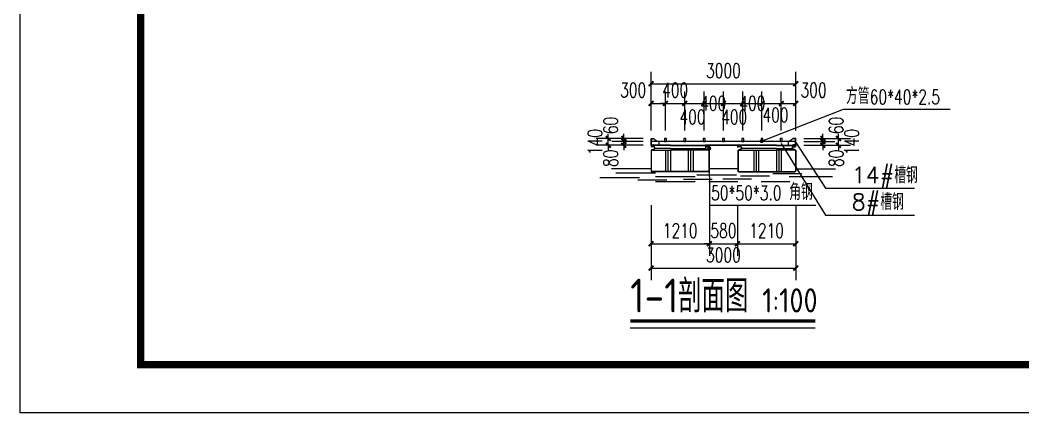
# Model space of a CAD drawing. Extents: x 396092 to 455492, y 17293 to 132793.
# Drawn here: x 396092 to 416883, y 90793 to 98927 of the extents above; entities that cross this region are included whole.
import ezdxf

# ---------------------------------------------------------------- set-up
doc = ezdxf.new("R2010")
doc.units = 0
doc.header["$LTSCALE"] = 1000
doc.header["$MEASUREMENT"] = 0
for name, color, linetype in [('DIM_LEAD', 3, 'Continuous'), ('DIM_SYMB', 3, 'Continuous'), ('DL', 8, 'Continuous'), ('PUB_DIM', 3, 'Continuous'), ('PUB_TEXT', 7, 'Continuous'), ('W-FLOAT_BOWL浮筒', 253, 'Continuous'), ('W-STEEL_FRAME钢架', 3, 'Continuous'), ('W-STEEL_KEEL钢龙骨', 5, 'Continuous')]:
    doc.layers.add(name, color=color, linetype=linetype)
doc.styles.add('_TCH_DIM', font='SIMPLEX', dxfattribs={"bigfont": 'GBCBIG'})
doc.styles.add('_TCH_DIM_T3', font='SIMPLEX', dxfattribs={"width": 0.705882, "bigfont": 'GBCBIG'})
doc.styles.get("Standard").update_dxf_attribs({"font": 'gbenor.shx', "bigfont": 'gbcbig.shx'})
doc.dimstyles.new('_TCH_ARCH&&100', dxfattribs={"dimtxt": 297.5, "dimasz": 100, "dimexe": 250, "dimexo": 300, "dimgap": 126.25, "dimtad": 1, "dimdec": 0, "dimzin": 0, "dimdsep": 46, "dimtxsty": '_TCH_DIM_T3', "dimblk": 'ARCHTICK', "dimcen": 0.09, "dimclrt": 7, "dimazin": 2, "dimtfac": 1, "dimtdec": 0, "dimtix": 1, "dimtmove": 2, "dimatfit": 3, "dimfxl": 100, "dimtolj": 1, "dimtzin": 0, "dimarcsym": 0})

# ---------------------------------------------------------------- blocks, each defined once
blk = doc.blocks.new('A$Ce900529c')
blk.add_lwpolyline([(955.47, -628.99), (1549.47, -628.99), (1549.47, -1048.99), (955.47, -1048.99)], close=True)
at = {"const_width": 1.5}
blk.add_lwpolyline([(1539.47, -638.99), (980.47, -638.99), (980.47, -1038.99), (1539.47, -1038.99)], close=True, dxfattribs=at)
blk = doc.blocks.new('A$C79CC0CC0')
at = {"layer": 'W-STEEL_FRAME钢架', "color": 30, "true_color": 0xf26722}
for p, q in [((0, 0), (0, -50)), ((0, 0), (50, 0)), ((50, -3), (50, 0)), ((0, -50), (3, -50)), ((5, -11), (5, -48)), ((10, -5), (48, -5))]:
    blk.add_line(p, q, dxfattribs=at)
for centre, radius, start, end in [((3, -48), 1.67, 270, 0), ((10, -11), 5.5, 90, 180), ((48, -3), 1.67, 270, 0)]:
    blk.add_arc(centre, radius, start, end, dxfattribs=at)
blk = doc.blocks.new('*U26')
at = {"layer": 'W-STEEL_KEEL钢龙骨'}
blk.add_lwpolyline([(-20, -30), (20, -30), (20, 30), (-20, 30)], close=True, dxfattribs=at)
blk = doc.blocks.new('*U27')
at = {"color": 0, "linetype": 'ByBlock', "lineweight": -2, "transparency": 16777216}
for p in [(0, 0), (400, 0), (800, 0), (1200, 0), (1600, 0), (2000, 0), (2400, 0)]:
    blk.add_blockref('*U26', p, dxfattribs=at)
blk = doc.blocks.new('$matou$00000124')
for p, q in [((-200, 275, 0), (-600, 275, 0)), ((-600, 275, 0), (-600, 260, 0)), ((-200, 271, 0), (-586, 271, 0)), ((-538, 249, 0), (-586, 249, 0)), ((-538, 245, 0), (-585, 245, 0)), ((-530, 237, 0), (-530, 208, 0)), ((-526, 237, 0), (-526, 208, 0)), ((-200, 275, 0), (600, 275, 0)), ((-200, 271, 0), (586, 271, 0)), ((526, 237, 0), (526, 208, 0)), ((530, 237, 0), (530, 208, 0)), ((538, 249, 0), (586, 249, 0)), ((538, 245, 0), (585, 245, 0)), ((600, 275, 0), (600, 260, 0)), ((-600, 164, 0), (-600, -256, 0)), ((-596, 165, 0), (-596, -256, 0)), ((-591, 176, 0), (-200, 176, 0)), ((-587, 183, 0), (-535, 201, 0)), ((-586, 179, 0), (-534, 197, 0)), ((-200, 205, 0), (-526, 205, 0)), ((-300, 176, 0), (-300, -271, 0)), ((-250, 176, 0), (-250, -271, 0)), ((-250, 176, 0), (-250, -271, 0)), ((-200, 205, 0), (526, 205, 0)), ((-200, 176, 0), (-200, -271, 0)), ((591, 176, 0), (-200, 176, 0)), ((171, 176, 0), (171, -271, 0)), ((221, 176, 0), (221, -271, 0)), ((221, 176, 0), (221, -271, 0)), ((271, 176, 0), (271, -271, 0)), ((586, 179, 0), (534, 197, 0)), ((587, 183, 0), (535, 201, 0)), ((596, 165, 0), (596, -256, 0)), ((600, 164, 0), (600, -256, 0)), ((581, -271, 0), (-581, -271, 0)), ((581, -275, 0), (-581, -275, 0))]:
    blk.add_line(p, q)
at = {"elevation": 0}
for points in [[(-600, 275), (-530, 275)], [(-600, 275), (-530, 275)], [(600, 275), (530, 275)], [(600, 275), (530, 275)]]:
    blk.add_lwpolyline(points, dxfattribs=at)
for centre, radius, start, end in [((-585, 260, 0), 15, 180, 270), ((-586, 260, 0), 11, 90, 270), ((-538, 237, 0), 12, 0, 90), ((-538, 237, 0), 8, 0, 90), ((-538, 208, 0), 8, 289.1798, 0), ((-538, 208, 0), 12, 289.1798, 0), ((538, 237, 0), 12, 90, 180), ((538, 208, 0), 12, 180, 250.8202), ((538, 237, 0), 8, 90, 180), ((538, 208, 0), 8, 180, 250.8202), ((585, 260, 0), 15, 270, 0), ((586, 260, 0), 11, 270, 90), ((-580, 164, 0), 20, 109.1798, 180), ((-581, 165, 0), 15, 109.1798, 180), ((581, 165, 0), 15, 0, 70.8202), ((580, 164, 0), 20, 0, 70.8202), ((-581, -256, 0), 19, 180, 270), ((-581, -256, 0), 15, 180, 270), ((581, -256, 0), 19, 270, 0), ((581, -256, 0), 15, 270, 0)]:
    blk.add_arc(centre, radius, start, end)
blk = doc.blocks.new('$槽钢$00000006')
for p, q in [((-29, 70, 0), (29, 70, 0)), ((-29, -70, 0), (-29, 70, 0)), ((-23, -49, 0), (-23, 50, 0)), ((-14, 59, 0), (24, 63, 0)), ((29, 70, 0), (29, 67, 0)), ((-29, -70, 0), (29, -70, 0)), ((-14, -59, 0), (24, -63, 0)), ((29, -70, 0), (29, -67, 0))]:
    blk.add_line(p, q)
for centre, radius, start, end in [((-14, 49, 0), 9.5, 95.7106, 180), ((24, 67, 0), 4.75, 270, 0), ((-14, -49, 0), 9.5, 180, 264.2894), ((24, -67, 0), 4.75, 0, 90)]:
    blk.add_arc(centre, radius, start, end)
blk = doc.blocks.new('_ArchTick')
at = {"color": 0, "linetype": 'ByBlock', "const_width": 0.4}
blk.add_lwpolyline([(-0.5, -0.5), (0.5, 0.5)], dxfattribs=at)
blk = doc.blocks.new('*D245')
at = {"layer": 'Defpoints', "color": 0, "transparency": 16777216}
for p in [(412363, 96475), (413060, 96475), (412363, 96335)]:
    blk.add_point(p, dxfattribs=at)
at = {"layer": 'PUB_DIM', "color": 0, "lineweight": -2, "transparency": 16777216}
for p, q in [((412663, 96475), (413310, 96475)), ((413060, 96475), (413060, 96575)), ((413060, 96335), (413060, 96475)), ((412663, 96335), (413310, 96335)), ((413060, 96335), (413060, 96235))]:
    blk.add_line(p, q, dxfattribs=at)
at = {"layer": 'PUB_DIM', "color": 0, "lineweight": -2, "transparency": 16777216, "xscale": 100, "yscale": 100, "zscale": 100}
for p, rotation in [((413060, 96475), 270), ((413060, 96335), 90)]:
    blk.add_blockref('_ArchTick', p, dxfattribs=dict(at, rotation=rotation))
at = {"layer": 'PUB_DIM', "color": 7, "transparency": 16777216, "insert": (413335, 96403), "char_height": 297.5, "attachment_point": 5, "rotation": 90, "style": '_TCH_DIM_T3'}
blk.add_mtext('\\A1;140', dxfattribs=at)
blk = doc.blocks.new('*D481')
at = {"layer": 'Defpoints', "color": 0, "transparency": 16777216}
for p in [(412040, 96475), (412736, 96475), (412040, 96415)]:
    blk.add_point(p, dxfattribs=at)
at = {"layer": 'PUB_DIM', "color": 0, "lineweight": -2, "transparency": 16777216}
for p, q in [((412340, 96475), (412986, 96475)), ((412736, 96475), (412736, 96575)), ((412736, 96415), (412736, 96475)), ((412340, 96415), (412986, 96415)), ((412736, 96415), (412736, 96315))]:
    blk.add_line(p, q, dxfattribs=at)
at = {"layer": 'PUB_DIM', "color": 0, "lineweight": -2, "transparency": 16777216, "xscale": 100, "yscale": 100, "zscale": 100}
for p, rotation in [((412736, 96475), 270), ((412736, 96415), 90)]:
    blk.add_blockref('_ArchTick', p, dxfattribs=dict(at, rotation=rotation))
at = {"layer": 'PUB_DIM', "color": 7, "transparency": 16777216, "insert": (413011, 96745), "char_height": 297.5, "attachment_point": 5, "rotation": 90, "style": '_TCH_DIM_T3'}
blk.add_mtext('\\A1;60', dxfattribs=at)
blk = doc.blocks.new('*D247')
at = {"layer": 'Defpoints', "color": 0, "transparency": 16777216}
for p in [(412040, 96415), (412040, 96335), (412736, 96415)]:
    blk.add_point(p, dxfattribs=at)
at = {"layer": 'PUB_DIM', "color": 0, "lineweight": -2, "transparency": 16777216}
for p, q in [((412736, 96415), (412736, 96515)), ((412340, 96415), (412986, 96415)), ((412340, 96335), (412986, 96335)), ((412736, 96335), (412736, 96415)), ((412736, 96335), (412736, 96235))]:
    blk.add_line(p, q, dxfattribs=at)
at = {"layer": 'PUB_DIM', "color": 0, "lineweight": -2, "transparency": 16777216, "xscale": 100, "yscale": 100, "zscale": 100}
for p, rotation in [((412736, 96415), 270), ((412736, 96335), 90)]:
    blk.add_blockref('_ArchTick', p, dxfattribs=dict(at, rotation=rotation))
at = {"layer": 'PUB_DIM', "color": 7, "transparency": 16777216, "insert": (413011, 96065), "char_height": 297.5, "attachment_point": 5, "rotation": 90, "style": '_TCH_DIM_T3'}
blk.add_mtext('\\A1;80', dxfattribs=at)
blk = doc.blocks.new('*D248')
at = {"layer": 'Defpoints', "color": 0, "transparency": 16777216}
for p in [(408287, 96475), (408984, 96475), (408984, 96335)]:
    blk.add_point(p, dxfattribs=at)
at = {"layer": 'PUB_DIM', "color": 0, "lineweight": -2, "transparency": 16777216}
for p, q in [((408684, 96475), (408037, 96475)), ((408287, 96475), (408287, 96575)), ((408287, 96335), (408287, 96475)), ((408684, 96335), (408037, 96335)), ((408287, 96335), (408287, 96235))]:
    blk.add_line(p, q, dxfattribs=at)
at = {"layer": 'PUB_DIM', "color": 0, "lineweight": -2, "transparency": 16777216, "xscale": 100, "yscale": 100, "zscale": 100}
for p, rotation in [((408287, 96475), 270), ((408287, 96335), 90)]:
    blk.add_blockref('_ArchTick', p, dxfattribs=dict(at, rotation=rotation))
at = {"layer": 'PUB_DIM', "color": 7, "transparency": 16777216, "insert": (408012, 96403), "char_height": 297.5, "attachment_point": 5, "rotation": 90, "style": '_TCH_DIM_T3'}
blk.add_mtext('\\A1;140', dxfattribs=at)
blk = doc.blocks.new('*D249')
at = {"layer": 'Defpoints', "color": 0, "transparency": 16777216}
for p in [(408610, 96475), (409307, 96475), (409307, 96415)]:
    blk.add_point(p, dxfattribs=at)
at = {"layer": 'PUB_DIM', "color": 0, "lineweight": -2, "transparency": 16777216}
for p, q in [((409007, 96475), (408360, 96475)), ((408610, 96475), (408610, 96575)), ((408610, 96415), (408610, 96475)), ((409007, 96415), (408360, 96415)), ((408610, 96415), (408610, 96315))]:
    blk.add_line(p, q, dxfattribs=at)
at = {"layer": 'PUB_DIM', "color": 0, "lineweight": -2, "transparency": 16777216, "xscale": 100, "yscale": 100, "zscale": 100}
for p, rotation in [((408610, 96475), 270), ((408610, 96415), 90)]:
    blk.add_blockref('_ArchTick', p, dxfattribs=dict(at, rotation=rotation))
at = {"layer": 'PUB_DIM', "color": 7, "transparency": 16777216, "insert": (408335, 96745), "char_height": 297.5, "attachment_point": 5, "rotation": 90, "style": '_TCH_DIM_T3'}
blk.add_mtext('\\A1;60', dxfattribs=at)
blk = doc.blocks.new('*D250')
at = {"layer": 'Defpoints', "color": 0, "transparency": 16777216}
for p in [(408610, 96415), (409307, 96415), (409307, 96335)]:
    blk.add_point(p, dxfattribs=at)
at = {"layer": 'PUB_DIM', "color": 0, "lineweight": -2, "transparency": 16777216}
for p, q in [((408610, 96415), (408610, 96515)), ((409007, 96415), (408360, 96415)), ((409007, 96335), (408360, 96335)), ((408610, 96335), (408610, 96415)), ((408610, 96335), (408610, 96235))]:
    blk.add_line(p, q, dxfattribs=at)
at = {"layer": 'PUB_DIM', "color": 0, "lineweight": -2, "transparency": 16777216, "xscale": 100, "yscale": 100, "zscale": 100}
for p, rotation in [((408610, 96415), 270), ((408610, 96335), 90)]:
    blk.add_blockref('_ArchTick', p, dxfattribs=dict(at, rotation=rotation))
at = {"layer": 'PUB_DIM', "color": 7, "transparency": 16777216, "insert": (408335, 96065), "char_height": 297.5, "attachment_point": 5, "rotation": 90, "style": '_TCH_DIM_T3'}
blk.add_mtext('\\A1;80', dxfattribs=at)
blk = doc.blocks.new('*D251')
at = {"layer": 'Defpoints', "color": 0, "transparency": 16777216}
for p in [(409173, 94985), (412173, 94985), (412173, 93790)]:
    blk.add_point(p, dxfattribs=at)
at = {"layer": 'PUB_DIM', "color": 0, "lineweight": -2, "transparency": 16777216}
for p, q in [((409173, 94685), (409173, 93540)), ((412173, 94685), (412173, 93540)), ((409173, 93790), (412173, 93790))]:
    blk.add_line(p, q, dxfattribs=at)
at = {"layer": 'PUB_DIM', "color": 0, "lineweight": -2, "transparency": 16777216, "xscale": 100, "yscale": 100, "zscale": 100, "rotation": 180}
blk.add_blockref('_ArchTick', (409173, 93790), dxfattribs=at)
at = {"layer": 'PUB_DIM', "color": 0, "lineweight": -2, "transparency": 16777216, "xscale": 100, "yscale": 100, "zscale": 100}
blk.add_blockref('_ArchTick', (412173, 93790), dxfattribs=at)
at = {"layer": 'PUB_DIM', "color": 7, "transparency": 16777216, "insert": (410673, 94065), "char_height": 297.5, "attachment_point": 5, "style": '_TCH_DIM_T3'}
blk.add_mtext('\\A1;3000', dxfattribs=at)
blk = doc.blocks.new('*D252')
at = {"layer": 'Defpoints', "color": 0, "transparency": 16777216}
for p in [(409173, 95396), (410383, 95396), (410383, 94294)]:
    blk.add_point(p, dxfattribs=at)
at = {"layer": 'PUB_DIM', "color": 0, "lineweight": -2, "transparency": 16777216}
for p, q in [((409173, 95096), (409173, 94044)), ((410383, 95096), (410383, 94044)), ((409173, 94294), (410383, 94294))]:
    blk.add_line(p, q, dxfattribs=at)
at = {"layer": 'PUB_DIM', "color": 0, "lineweight": -2, "transparency": 16777216, "xscale": 100, "yscale": 100, "zscale": 100, "rotation": 180}
blk.add_blockref('_ArchTick', (409173, 94294), dxfattribs=at)
at = {"layer": 'PUB_DIM', "color": 0, "lineweight": -2, "transparency": 16777216, "xscale": 100, "yscale": 100, "zscale": 100}
blk.add_blockref('_ArchTick', (410383, 94294), dxfattribs=at)
at = {"layer": 'PUB_DIM', "color": 7, "transparency": 16777216, "insert": (409778, 94569), "char_height": 297.5, "attachment_point": 5, "style": '_TCH_DIM_T3'}
blk.add_mtext('\\A1;1210', dxfattribs=at)
blk = doc.blocks.new('*D253')
at = {"layer": 'Defpoints', "color": 0, "transparency": 16777216}
for p in [(410383, 95396), (410963, 95396), (410963, 94294)]:
    blk.add_point(p, dxfattribs=at)
at = {"layer": 'PUB_DIM', "color": 0, "lineweight": -2, "transparency": 16777216}
for p, q in [((410383, 95096), (410383, 94044)), ((410963, 95096), (410963, 94044)), ((410383, 94294), (410283, 94294)), ((410383, 94294), (410963, 94294)), ((410963, 94294), (411063, 94294))]:
    blk.add_line(p, q, dxfattribs=at)
at = {"layer": 'PUB_DIM', "color": 0, "lineweight": -2, "transparency": 16777216, "xscale": 100, "yscale": 100, "zscale": 100}
blk.add_blockref('_ArchTick', (410383, 94294), dxfattribs=at)
at = {"layer": 'PUB_DIM', "color": 0, "lineweight": -2, "transparency": 16777216, "xscale": 100, "yscale": 100, "zscale": 100, "rotation": 180}
blk.add_blockref('_ArchTick', (410963, 94294), dxfattribs=at)
at = {"layer": 'PUB_DIM', "color": 7, "transparency": 16777216, "insert": (410673, 94569), "char_height": 297.5, "attachment_point": 5, "style": '_TCH_DIM_T3'}
blk.add_mtext('\\A1;580', dxfattribs=at)
blk = doc.blocks.new('*D254')
at = {"layer": 'Defpoints', "color": 0, "transparency": 16777216}
for p in [(410963, 95396), (412173, 95396), (412173, 94294)]:
    blk.add_point(p, dxfattribs=at)
at = {"layer": 'PUB_DIM', "color": 0, "lineweight": -2, "transparency": 16777216}
for p, q in [((410963, 95096), (410963, 94044)), ((412173, 95096), (412173, 94044)), ((410963, 94294), (412173, 94294))]:
    blk.add_line(p, q, dxfattribs=at)
at = {"layer": 'PUB_DIM', "color": 0, "lineweight": -2, "transparency": 16777216, "xscale": 100, "yscale": 100, "zscale": 100, "rotation": 180}
blk.add_blockref('_ArchTick', (410963, 94294), dxfattribs=at)
at = {"layer": 'PUB_DIM', "color": 0, "lineweight": -2, "transparency": 16777216, "xscale": 100, "yscale": 100, "zscale": 100}
blk.add_blockref('_ArchTick', (412173, 94294), dxfattribs=at)
at = {"layer": 'PUB_DIM', "color": 7, "transparency": 16777216, "insert": (411568, 94569), "char_height": 297.5, "attachment_point": 5, "style": '_TCH_DIM_T3'}
blk.add_mtext('\\A1;1210', dxfattribs=at)
blk = doc.blocks.new('*D490')
at = {"layer": 'Defpoints', "color": 0, "transparency": 16777216}
for p in [(412173, 97607), (409173, 96746), (412173, 96746)]:
    blk.add_point(p, dxfattribs=at)
at = {"layer": 'PUB_DIM', "color": 0, "lineweight": -2, "transparency": 16777216}
for p, q in [((409173, 97046), (409173, 97857)), ((412173, 97046), (412173, 97857)), ((409173, 97607), (412173, 97607))]:
    blk.add_line(p, q, dxfattribs=at)
at = {"layer": 'PUB_DIM', "color": 0, "lineweight": -2, "transparency": 16777216, "xscale": 100, "yscale": 100, "zscale": 100, "rotation": 180}
blk.add_blockref('_ArchTick', (409173, 97607), dxfattribs=at)
at = {"layer": 'PUB_DIM', "color": 0, "lineweight": -2, "transparency": 16777216, "xscale": 100, "yscale": 100, "zscale": 100}
blk.add_blockref('_ArchTick', (412173, 97607), dxfattribs=at)
at = {"layer": 'PUB_DIM', "color": 7, "transparency": 16777216, "insert": (410673, 97882), "char_height": 297.5, "attachment_point": 5, "style": '_TCH_DIM_T3'}
blk.add_mtext('\\A1;3000', dxfattribs=at)
blk = doc.blocks.new('*D489')
at = {"layer": 'Defpoints', "color": 0, "transparency": 16777216}
for p in [(409473, 97201), (409173, 96340), (409473, 96340)]:
    blk.add_point(p, dxfattribs=at)
at = {"layer": 'PUB_DIM', "color": 0, "lineweight": -2, "transparency": 16777216}
for p, q in [((409173, 96640), (409173, 97451)), ((409473, 96640), (409473, 97451)), ((409173, 97201), (409473, 97201))]:
    blk.add_line(p, q, dxfattribs=at)
at = {"layer": 'PUB_DIM', "color": 0, "lineweight": -2, "transparency": 16777216, "xscale": 100, "yscale": 100, "zscale": 100, "rotation": 180}
blk.add_blockref('_ArchTick', (409173, 97201), dxfattribs=at)
at = {"layer": 'PUB_DIM', "color": 0, "lineweight": -2, "transparency": 16777216, "xscale": 100, "yscale": 100, "zscale": 100}
blk.add_blockref('_ArchTick', (409473, 97201), dxfattribs=at)
at = {"layer": 'PUB_DIM', "color": 7, "transparency": 16777216, "insert": (408803, 97476), "char_height": 297.5, "attachment_point": 5, "style": '_TCH_DIM_T3'}
blk.add_mtext('\\A1;300', dxfattribs=at)
blk = doc.blocks.new('*D488')
at = {"layer": 'Defpoints', "color": 0, "transparency": 16777216}
for p in [(409873, 97201), (409473, 96340), (409873, 96340)]:
    blk.add_point(p, dxfattribs=at)
at = {"layer": 'PUB_DIM', "color": 0, "lineweight": -2, "transparency": 16777216}
for p, q in [((409473, 96640), (409473, 97451)), ((409873, 96640), (409873, 97451)), ((409473, 97201), (409373, 97201)), ((409473, 97201), (409873, 97201)), ((409873, 97201), (409973, 97201))]:
    blk.add_line(p, q, dxfattribs=at)
at = {"layer": 'PUB_DIM', "color": 0, "lineweight": -2, "transparency": 16777216, "xscale": 100, "yscale": 100, "zscale": 100}
blk.add_blockref('_ArchTick', (409473, 97201), dxfattribs=at)
at = {"layer": 'PUB_DIM', "color": 0, "lineweight": -2, "transparency": 16777216, "xscale": 100, "yscale": 100, "zscale": 100, "rotation": 180}
blk.add_blockref('_ArchTick', (409873, 97201), dxfattribs=at)
at = {"layer": 'PUB_DIM', "color": 7, "transparency": 16777216, "insert": (409673, 97476), "char_height": 297.5, "attachment_point": 5, "style": '_TCH_DIM_T3'}
blk.add_mtext('\\A1;400', dxfattribs=at)
blk = doc.blocks.new('*D487')
at = {"layer": 'Defpoints', "color": 0, "transparency": 16777216}
for p in [(410273, 97201), (409873, 96340), (410273, 96340)]:
    blk.add_point(p, dxfattribs=at)
at = {"layer": 'PUB_DIM', "color": 0, "lineweight": -2, "transparency": 16777216}
for p, q in [((409873, 96640), (409873, 97451)), ((410273, 96640), (410273, 97451)), ((409873, 97201), (410273, 97201))]:
    blk.add_line(p, q, dxfattribs=at)
at = {"layer": 'PUB_DIM', "color": 0, "lineweight": -2, "transparency": 16777216, "xscale": 100, "yscale": 100, "zscale": 100, "rotation": 180}
blk.add_blockref('_ArchTick', (409873, 97201), dxfattribs=at)
at = {"layer": 'PUB_DIM', "color": 0, "lineweight": -2, "transparency": 16777216, "xscale": 100, "yscale": 100, "zscale": 100}
blk.add_blockref('_ArchTick', (410273, 97201), dxfattribs=at)
at = {"layer": 'PUB_DIM', "color": 7, "transparency": 16777216, "insert": (410033, 96923), "char_height": 297.5, "attachment_point": 5, "style": '_TCH_DIM_T3'}
blk.add_mtext('\\A1;400', dxfattribs=at)
blk = doc.blocks.new('*D486')
at = {"layer": 'Defpoints', "color": 0, "transparency": 16777216}
for p in [(410673, 97201), (410273, 96340), (410673, 96340)]:
    blk.add_point(p, dxfattribs=at)
at = {"layer": 'PUB_DIM', "color": 0, "lineweight": -2, "transparency": 16777216}
for p, q in [((410273, 96640), (410273, 97451)), ((410673, 96640), (410673, 97451)), ((410273, 97201), (410673, 97201))]:
    blk.add_line(p, q, dxfattribs=at)
at = {"layer": 'PUB_DIM', "color": 0, "lineweight": -2, "transparency": 16777216, "xscale": 100, "yscale": 100, "zscale": 100, "rotation": 180}
blk.add_blockref('_ArchTick', (410273, 97201), dxfattribs=at)
at = {"layer": 'PUB_DIM', "color": 0, "lineweight": -2, "transparency": 16777216, "xscale": 100, "yscale": 100, "zscale": 100}
blk.add_blockref('_ArchTick', (410673, 97201), dxfattribs=at)
at = {"layer": 'PUB_DIM', "color": 7, "transparency": 16777216, "insert": (410462, 97201), "char_height": 297.5, "attachment_point": 5, "style": '_TCH_DIM_T3'}
blk.add_mtext('\\A1;400', dxfattribs=at)
blk = doc.blocks.new('*D485')
at = {"layer": 'Defpoints', "color": 0, "transparency": 16777216}
for p in [(411073, 97201), (410673, 96340), (411073, 96340)]:
    blk.add_point(p, dxfattribs=at)
at = {"layer": 'PUB_DIM', "color": 0, "lineweight": -2, "transparency": 16777216}
for p, q in [((410673, 96640), (410673, 97451)), ((411073, 96640), (411073, 97451)), ((410673, 97201), (411073, 97201))]:
    blk.add_line(p, q, dxfattribs=at)
at = {"layer": 'PUB_DIM', "color": 0, "lineweight": -2, "transparency": 16777216, "xscale": 100, "yscale": 100, "zscale": 100, "rotation": 180}
blk.add_blockref('_ArchTick', (410673, 97201), dxfattribs=at)
at = {"layer": 'PUB_DIM', "color": 0, "lineweight": -2, "transparency": 16777216, "xscale": 100, "yscale": 100, "zscale": 100}
blk.add_blockref('_ArchTick', (411073, 97201), dxfattribs=at)
at = {"layer": 'PUB_DIM', "color": 7, "transparency": 16777216, "insert": (410898, 96919), "char_height": 297.5, "attachment_point": 5, "style": '_TCH_DIM_T3'}
blk.add_mtext('\\A1;400', dxfattribs=at)
blk = doc.blocks.new('*D484')
at = {"layer": 'Defpoints', "color": 0, "transparency": 16777216}
for p in [(411473, 97201), (411073, 96340), (411473, 96340)]:
    blk.add_point(p, dxfattribs=at)
at = {"layer": 'PUB_DIM', "color": 0, "lineweight": -2, "transparency": 16777216}
for p, q in [((411073, 96640), (411073, 97451)), ((411473, 96640), (411473, 97451)), ((411073, 97201), (411473, 97201))]:
    blk.add_line(p, q, dxfattribs=at)
at = {"layer": 'PUB_DIM', "color": 0, "lineweight": -2, "transparency": 16777216, "xscale": 100, "yscale": 100, "zscale": 100, "rotation": 180}
blk.add_blockref('_ArchTick', (411073, 97201), dxfattribs=at)
at = {"layer": 'PUB_DIM', "color": 0, "lineweight": -2, "transparency": 16777216, "xscale": 100, "yscale": 100, "zscale": 100}
blk.add_blockref('_ArchTick', (411473, 97201), dxfattribs=at)
at = {"layer": 'PUB_DIM', "color": 7, "transparency": 16777216, "insert": (411273, 97201), "char_height": 297.5, "attachment_point": 5, "style": '_TCH_DIM_T3'}
blk.add_mtext('\\A1;400', dxfattribs=at)
blk = doc.blocks.new('*D483')
at = {"layer": 'Defpoints', "color": 0, "transparency": 16777216}
for p in [(411873, 97201), (411473, 96340), (411873, 96340)]:
    blk.add_point(p, dxfattribs=at)
at = {"layer": 'PUB_DIM', "color": 0, "lineweight": -2, "transparency": 16777216}
for p, q in [((411473, 96640), (411473, 97451)), ((411873, 96640), (411873, 97451)), ((411473, 97201), (411873, 97201))]:
    blk.add_line(p, q, dxfattribs=at)
at = {"layer": 'PUB_DIM', "color": 0, "lineweight": -2, "transparency": 16777216, "xscale": 100, "yscale": 100, "zscale": 100, "rotation": 180}
blk.add_blockref('_ArchTick', (411473, 97201), dxfattribs=at)
at = {"layer": 'PUB_DIM', "color": 0, "lineweight": -2, "transparency": 16777216, "xscale": 100, "yscale": 100, "zscale": 100}
blk.add_blockref('_ArchTick', (411873, 97201), dxfattribs=at)
at = {"layer": 'PUB_DIM', "color": 7, "transparency": 16777216, "insert": (411754, 96964), "char_height": 297.5, "attachment_point": 5, "style": '_TCH_DIM_T3'}
blk.add_mtext('\\A1;400', dxfattribs=at)
blk = doc.blocks.new('*D482')
at = {"layer": 'Defpoints', "color": 0, "transparency": 16777216}
for p in [(412173, 97201), (411873, 96340), (412173, 96340)]:
    blk.add_point(p, dxfattribs=at)
at = {"layer": 'PUB_DIM', "color": 0, "lineweight": -2, "transparency": 16777216}
for p, q in [((411873, 96640), (411873, 97451)), ((412173, 96640), (412173, 97451)), ((411873, 97201), (412173, 97201))]:
    blk.add_line(p, q, dxfattribs=at)
at = {"layer": 'PUB_DIM', "color": 0, "lineweight": -2, "transparency": 16777216, "xscale": 100, "yscale": 100, "zscale": 100, "rotation": 180}
blk.add_blockref('_ArchTick', (411873, 97201), dxfattribs=at)
at = {"layer": 'PUB_DIM', "color": 0, "lineweight": -2, "transparency": 16777216, "xscale": 100, "yscale": 100, "zscale": 100}
blk.add_blockref('_ArchTick', (412173, 97201), dxfattribs=at)
at = {"layer": 'PUB_DIM', "color": 7, "transparency": 16777216, "insert": (412543, 97476), "char_height": 297.5, "attachment_point": 5, "style": '_TCH_DIM_T3'}
blk.add_mtext('\\A1;300', dxfattribs=at)

msp = doc.modelspace()

# ---------------------------------------------------------------- linework, layer by layer
msp.add_line((409173.4, 96385.4, 0), (409173.4, 96425.4, 0))
at = {"elevation": 0}
for points in [[(409181.9, 96453.6, -0.3853136), (409190.9, 96463.5), (409233.9, 96467.8), (409239.6, 96467.8, 0.1870033), (409331.9, 96415.4), (409331.9, 96335.4), (409181.9, 96335.4)], [(412164.9, 96453.6, 0.3853136), (412155.9, 96463.5), (412112.9, 96467.8), (412107.2, 96467.8, -0.1870033), (412014.9, 96415.4), (412014.9, 96335.4), (412164.9, 96335.4)]]:
    msp.add_lwpolyline(points, format="xyb", close=True, dxfattribs=at)
at = {"layer": 'DIM_LEAD'}
for p, q in [((411466.1, 96420.4), (413164.9, 97083.1)), ((413164.9, 97083.1), (415371.3, 97083.1)), ((410381.5, 96268.7), (410383.4, 95096)), ((411873.4, 96373.1, 0), (412791, 94889.2)), ((412173.4, 96392.4), (412791, 95444.2)), ((412791, 95444.2), (414637.2, 95444.2)), ((410383.4, 95096), (412586.5, 95096)), ((412791, 94889.2), (414637.2, 94889.2))]:
    msp.add_line(p, q, dxfattribs=at)
at = {"layer": 'DIM_LEAD', "const_width": 40}
for points in [[(410381.5, 96288.7, 1), (410381.6, 96248.7, 1)], [(411452.2, 96434.8, 1), (411479.9, 96405.9, 1)]]:
    msp.add_lwpolyline(points, format="xyb", close=True, dxfattribs=at)
at = {"layer": 'DIM_SYMB', "const_width": 70}
msp.add_lwpolyline([(408740.6, 92696), (412578.1, 92696)], dxfattribs=at)
at = {"layer": 'DIM_SYMB'}
msp.add_lwpolyline([(408740.6, 92556), (412578.1, 92556)], dxfattribs=at)
at = {"layer": 'DL', "color": 5}
for points in [[(409173.4, 95846.4), (408350.8, 95846.4)], [(410973.4, 95846.4), (410373.4, 95846.4)], [(412173.4, 95846.4), (412996, 95846.4)], [(408932.1, 95657.9), (408109.5, 95657.9)], [(409265.5, 95754.4), (408442.9, 95754.4)], [(410085.9, 95684.2), (409263.3, 95684.2)], [(410945.7, 95714.9), (410123.1, 95714.9)], [(411627, 95695), (411027, 95695)], [(412299.3, 95745.8), (411699.3, 95745.8)], [(412635.4, 95683.8), (412035.4, 95683.8)], [(412935.4, 95683.8), (412335.4, 95683.8)], [(409501.5, 95614.7), (408901.5, 95614.7)], [(410085.9, 95574.6), (409263.3, 95574.6)], [(410443.2, 95624.7), (409843.2, 95624.7)], [(410973.4, 95581), (410373.4, 95581)], [(411258.6, 95633.1), (410658.6, 95633.1)], [(412052.9, 95577.2), (411452.9, 95577.2)]]:
    msp.add_lwpolyline(points, dxfattribs=at)
at = {"layer": 'W-FLOAT_BOWL浮筒'}
msp.add_line((411773.4, 96335.4, 0), (410373.4, 96335.4, 0), dxfattribs=at)
at = {"layer": 'W-STEEL_FRAME钢架', "elevation": 0}
msp.add_lwpolyline([(409173.4, 96335.4), (412173.4, 96335.4), (412173.4, 96415.4), (409173.4, 96415.4)], close=True, dxfattribs=at)

# ---------------------------------------------------------------- block references
at = {"xscale": 100, "yscale": 100, "zscale": 100}
msp.add_blockref('A$Ce900529c', (300545.2, 195692.1), dxfattribs=at)
msp.add_blockref('*U27', (409473.4, 96445.4, 0))
at = {"layer": 'W-FLOAT_BOWL浮筒'}
msp.add_blockref('$matou$00000124', (409773.4, 96060.4, 0), dxfattribs=at)
at = {"layer": 'W-FLOAT_BOWL浮筒', "yscale": -1, "rotation": 180}
msp.add_blockref('$matou$00000124', (411573.4, 96060.4, 0), dxfattribs=at)
at = {"layer": 'W-STEEL_FRAME钢架'}
msp.add_blockref('$槽钢$00000006', (409202.4, 96405.4, 0), dxfattribs=at)
at = {"layer": 'W-STEEL_FRAME钢架', "yscale": -1, "rotation": 180}
msp.add_blockref('$槽钢$00000006', (412144.4, 96405.4, 0), dxfattribs=at)
at = {"layer": 'W-STEEL_FRAME钢架', "color": 30, "true_color": 0xf26722, "xscale": -1}
msp.add_blockref('A$C79CC0CC0', (410383.4, 96335.4, 0), dxfattribs=at)
at = {"layer": 'W-STEEL_FRAME钢架', "color": 30, "true_color": 0xf26722}
msp.add_blockref('A$C79CC0CC0', (410963.4, 96335.4, 0), dxfattribs=at)

# ---------------------------------------------------------------- texts
at = {"layer": 'PUB_TEXT', "style": '_TCH_DIM'}
for s, p in [('方管', (413214.8, 97188.1)), ('14#槽钢', (413333.3, 95549.2)), ('角钢', (412038.4, 95201)), ('8#槽钢', (413333.3, 94994.2))]:
    msp.add_text(s, height=337.59, dxfattribs=at).set_placement(p)
at = {"layer": 'PUB_TEXT', "style": '_TCH_DIM', "width": 0.705882}
for s, p in [('60*40*2.5', (413706.3, 97188.1)), ('50*50*3.0', (410418.4, 95201))]:
    msp.add_text(s, height=297.5, dxfattribs=at).set_placement(p)
at = {"layer": 'PUB_TEXT'}
for s, height, p in [('1-1', 700, (408740.6, 92873.2)), ('剖面图', 675.18, (409732.3, 92873.2)), ('1:100', 500, (411477.8, 92873.2))]:
    msp.add_text(s, height=height, dxfattribs=at).set_placement(p)

# ---------------------------------------------------------------- dimensions: what is measured, and where the dimension line sits
at = {"layer": 'PUB_DIM'}
for p1, p2, distance, picture, middle in [((409173.4, 96746), (412173.4, 96746), 861, '*D490', (410673.4, 97881.9)), ((409473.4, 96340.5), (409873.4, 96340.5), 861, '*D488', (409673.4, 97476.5)), ((409173.4, 95396), (410383.4, 95396), -1102, '*D252', (409778.4, 94569)), ((410383.4, 95396), (410963.4, 95396), -1102, '*D253', (410673.4, 94569)), ((410963.4, 95396), (412173.4, 95396), -1102, '*D254', (411568.4, 94569)), ((409173.4, 94984.9), (412173.4, 94984.9), -1195.1, '*D251', (410673.4, 94064.8))]:
    dim = msp.add_aligned_dim(p1=p1, p2=p2, distance=distance, dimstyle='_TCH_ARCH&&100', dxfattribs=at)
    dim.commit()
    dim.dimension.update_dxf_attribs({"geometry": picture, "text_midpoint": middle})
for base, p1, p2, angle, picture, middle, dimtype in [((409473.4, 97201.5), (409173.4, 96340.5), (409473.4, 96340.5), 0, '*D489', (408803.4, 97476.5), 161), ((412173.4, 97201.5), (411873.4, 96340.5), (412173.4, 96340.5), 0, '*D482', (412543.4, 97476.5), 161), ((410273.4, 97201.5), (409873.4, 96340.5), (410273.4, 96340.5), 0, '*D487', (410033.2, 96922.5), 161), ((410673.4, 97201.5), (410273.4, 96340.5), (410673.4, 96340.5), 0, '*D486', (410461.5, 97201.5), 161), ((411073.4, 97201.5), (410673.4, 96340.5), (411073.4, 96340.5), 0, '*D485', (410898.1, 96919), 161), ((411473.4, 97201.5), (411073.4, 96340.5), (411473.4, 96340.5), 0, '*D484', (411273.4, 97201.5), 161), ((411873.4, 97201.5), (411473.4, 96340.5), (411873.4, 96340.5), 0, '*D483', (411754.2, 96964.2), 161), ((408610.3, 96475.4), (409307.2, 96415.4), (409307.2, 96475.4), 90, '*D249', (408335.3, 96745.4), 129), ((412736.5, 96475.4), (412039.6, 96415.4), (412039.6, 96475.4), 90, '*D481', (413011.5, 96745.4), 161), ((408286.9, 96475.4), (408983.8, 96335.4), (408983.8, 96475.4), 90, '*D248', (408011.9, 96403.1), 129), ((413059.9, 96475.4), (412363, 96335.4), (412363, 96475.4), 90, '*D245', (413334.9, 96403.1), 129), ((408610.3, 96415.4), (409307.2, 96335.4), (409307.2, 96415.4), 90, '*D250', (408335.3, 96065.4), 129), ((412736.5, 96415.4), (412039.6, 96335.4), (412039.6, 96415.4), 90, '*D247', (413011.5, 96065.4), 129)]:
    dim = msp.add_linear_dim(base=base, p1=p1, p2=p2, angle=angle, dimstyle='_TCH_ARCH&&100', dxfattribs=at)
    dim.commit()
    dim.dimension.update_dxf_attribs({"geometry": picture, "text_midpoint": middle, "dimtype": dimtype})

doc.saveas('drawing.dxf')
